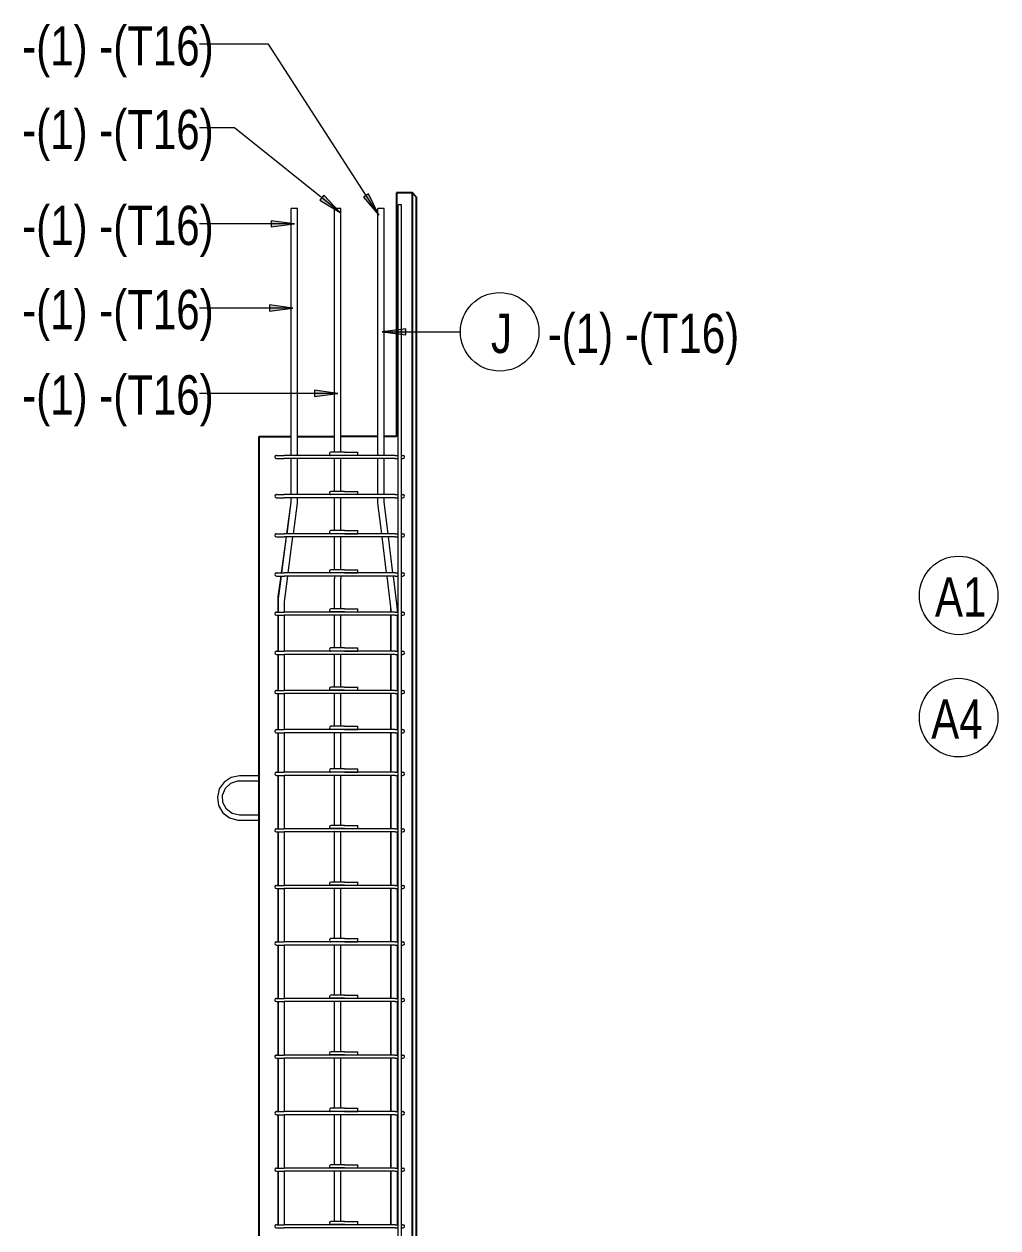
# Model space of a CAD drawing. Header units: millimetres. Extents: x 1454 to 26503, y -2036 to 18825.
# Drawn here: x 8417 to 10896, y 1026 to 4090 of the extents above; entities that cross this region are included whole.
import ezdxf

# ---------------------------------------------------------------- set-up
doc = ezdxf.new("R2010")
doc.units = ezdxf.units.MM
for name, color, linetype, lineweight in [('A-GENM', 13, 'Continuous', 18), ('A-WALL', 113, 'Continuous', 25), ('S-RBAR', 171, 'Continuous', 18), ('S-RBAR-IDEN', 171, 'Continuous', 9)]:
    doc.layers.add(name, color=color, linetype=linetype, lineweight=lineweight)
doc.styles.add('Nirmala UI Semilight', font='NirmalaS.ttf', dxfattribs={"width": 0.8, "height": 100})

# ---------------------------------------------------------------- blocks, each defined once
blk = doc.blocks.new('12_7Ø_ Lifting Insert_COLUMN - 12_9Ø Lifting insert-1653171-Elevation Right 1')
at = {"layer": 'A-GENM'}
for p, q in [((17735.4, 2176.3), (17685.4, 2176.3)), ((17685.4, 2163.6), (17735.4, 2163.6)), ((17735.4, 2076.3), (17685.4, 2076.3)), ((17685.4, 2063.6), (17735.4, 2063.6))]:
    blk.add_line(p, q, dxfattribs=at)
at = {"layer": 'A-GENM', "flags": 128}
for points in [[(17685.4, 2176.3), (17664.4, 2172.3), (17646.4, 2160.6), (17634, 2143.1), (17629.1, 2122.2), (17632.4, 2101), (17643.3, 2082.5), (17660.4, 2069.5), (17681.1, 2063.8), (17685.4, 2063.6)], [(17685.4, 2076.3), (17667, 2080.4), (17652.1, 2091.9), (17643.3, 2108.6), (17642.4, 2127.4), (17649.5, 2144.8), (17663.3, 2157.7), (17681.3, 2163.5), (17685.4, 2163.6)]]:
    blk.add_lwpolyline(points, dxfattribs=at)
blk = doc.blocks.new('M_Rebar Tag_rfa MARK - ARROW-794226-Elevation Right 1')
at = {"layer": 'S-RBAR-IDEN'}
blk.add_circle((17010.2, 3367), 100, dxfattribs=at)
blk = doc.blocks.new('M_Rebar Tag_rfa Dimension - ARROW-793927-Elevation Right 2')
at = {"layer": 'S-RBAR-IDEN'}
blk.add_circle((16540.5, 3931.4), 100, dxfattribs=at)
blk = doc.blocks.new('M_Rebar Tag_rfa Dimension - DOT-793929-Elevation Right 2')
at = {"layer": 'S-RBAR-IDEN'}
blk.add_circle((18556.6, 2592.7), 100, dxfattribs=at)

msp = doc.modelspace()

# ---------------------------------------------------------------- hatches: boundary and pattern name
at = {"layer": 'S-RBAR-IDEN'}
for points in [[(9221.57407, 3610.56206), (9179.59985, 3654.15748), (9169.74676, 3641.80828)], [(9319.7562, 3603.14519), (9293.91445, 3657.86813), (9280.63165, 3649.31516)], [(9105.67143, 3581.35689), (9045.67143, 3589.25604), (9045.67143, 3573.45774)], [(9101.34065, 3366.98339), (9041.34065, 3374.88254), (9041.34065, 3359.08424)], [(9328.41776, 3306.48692), (9388.41776, 3298.58777), (9388.41776, 3314.38607)], [(9215.84662, 3149.96292), (9155.84662, 3157.86207), (9155.84662, 3142.06377)]]:
    msp.add_hatch(color=256, dxfattribs=at).paths.add_polyline_path(points)

# ---------------------------------------------------------------- linework, layer by layer
at = {"layer": 'A-WALL'}
for p, q in [((9405.26394, 3660), (9365.26652, 3660)), ((9365.26652, 3660), (9365.26652, 3040)), ((9405.26394, -1395), (9405.26394, 3660)), ((9415.26652, 3650), (9405.2648, 3660.00172)), ((9415.26652, 3650), (9415.26652, -1395)), ((9015.26652, -1395), (9015.26652, 3040)), ((9015.26652, 3040), (9097.26652, 3040)), ((9113.26652, 3040), (9207.26652, 3040)), ((9317.26652, 3040), (9223.50417, 3040)), ((9365.26652, 3040), (9333.26652, 3040))]:
    msp.add_line(p, q, dxfattribs=at)
at = {"layer": 'S-RBAR'}
for p, q in [((9113.26652, 3620), (9097.26652, 3620)), ((9097.26652, 2992.10805), (9097.26652, 3620)), ((9113.26652, 2992.10805), (9113.26652, 3620)), ((9223.26652, 3620), (9207.26652, 3620)), ((9207.26652, 3000), (9207.26652, 3620)), ((9223.26652, 3000), (9223.26652, 3620)), ((9333.26652, 3620), (9317.26652, 3620)), ((9317.26652, 2992.10805), (9317.26652, 3620)), ((9333.26652, 2992.10805), (9333.26652, 3620)), ((9377.26652, 3630), (9369.26652, 3630)), ((9369.26652, -1365), (9369.26652, 3630)), ((9377.26652, -1365), (9377.26652, 3630)), ((9059.26652, 2992.10805), (9079.26652, 2992.10805)), ((9059.26652, 2984.10805), (9079.26652, 2984.10805)), ((9361.26652, 2992.10805), (9079.26652, 2992.10805)), ((9361.26652, 2984.10805), (9079.26652, 2984.10805)), ((9097.26652, 2892.37833), (9097.26652, 2984.10805)), ((9113.26652, 2892.37833), (9113.26652, 2984.10805)), ((9232.20281, 3000), (9198.06068, 3000)), ((9207.26652, 2900.38943), (9207.26652, 2984.10805)), ((9223.26652, 2900.38943), (9223.26652, 2984.10805)), ((9232.20281, 3000), (9266.14394, 3000)), ((9266.14394, 2992.10805), (9266.14394, 3000)), ((9317.26652, 2892.37833), (9317.26652, 2984.10805)), ((9333.26652, 2892.37833), (9333.26652, 2984.10805)), ((9361.26652, 2992.10805), (9369.86283, 2992.10805)), ((9361.26652, 2984.10805), (9369.86283, 2984.10805)), ((9378.45859, 2992.10805), (9381.26652, 2992.10805)), ((9378.45859, 2984.10805), (9381.26652, 2984.10805)), ((9059.26652, 2892.37833), (9079.26652, 2892.37833)), ((9059.26652, 2884.37833), (9079.26652, 2884.37833)), ((9361.26652, 2892.37833), (9079.26652, 2892.37833)), ((9361.26652, 2884.37833), (9079.26652, 2884.37833)), ((9097.26652, 2878.64344), (9097.26652, 2884.37833)), ((9113.26652, 2878.64344), (9113.26652, 2884.37833)), ((9232.20281, 2900.38943), (9198.06068, 2900.38943)), ((9207.26652, 2878.64344), (9207.26652, 2884.37833)), ((9223.26652, 2878.64344), (9223.26652, 2884.37833)), ((9232.20281, 2900.38943), (9266.14394, 2900.38943)), ((9266.14394, 2892.38943), (9266.14394, 2900.38943)), ((9317.26652, 2878.64344), (9317.26652, 2884.37833)), ((9333.26652, 2878.64344), (9333.26652, 2884.37833)), ((9361.26652, 2892.37833), (9369.86283, 2892.37833)), ((9361.26652, 2884.37833), (9369.86283, 2884.37833)), ((9378.45859, 2892.37833), (9381.26652, 2892.37833)), ((9378.45859, 2884.37833), (9381.26652, 2884.37833)), ((9085.88728, 2792.64861), (9096.86193, 2872.73692)), ((9086.38824, 2792.64861), (9096.88273, 2872.73692)), ((9096.88273, 2872.73692), (9097.26502, 2878.27197)), ((9097.26502, 2878.27197), (9097.26652, 2878.64344)), ((9102.52502, 2792.64861), (9112.74711, 2870.65811)), ((9112.74711, 2870.65811), (9113.00682, 2874.65077)), ((9113.00682, 2874.65077), (9113.26652, 2878.64344)), ((9207.26652, 2871.69751), (9207.26652, 2878.64344)), ((9207.26652, 2800.77886), (9207.26652, 2871.69751)), ((9223.26652, 2871.69751), (9223.26652, 2878.64344)), ((9223.26652, 2800.77886), (9223.26652, 2871.69751)), ((9317.51211, 2874.67558), (9317.26652, 2878.64344)), ((9317.75769, 2870.70772), (9317.51211, 2874.67558)), ((9327.49026, 2792.64861), (9317.75769, 2870.70772)), ((9333.26797, 2878.26882), (9333.26652, 2878.64344)), ((9333.63476, 2872.68731), (9333.26797, 2878.26882)), ((9343.61414, 2792.64861), (9333.63476, 2872.68731)), ((9059.26652, 2792.64861), (9079.26652, 2792.64861)), ((9361.26652, 2792.64861), (9079.26652, 2792.64861)), ((9232.20281, 2800.77886), (9198.06068, 2800.77886)), ((9232.20281, 2792.77886), (9198.06068, 2792.77886)), ((9232.20281, 2800.77886), (9266.14394, 2800.77886)), ((9232.20281, 2792.77886), (9266.14394, 2792.77886)), ((9266.14394, 2792.77886), (9266.14394, 2800.77886)), ((9361.26652, 2792.64861), (9369.86283, 2792.64861)), ((9378.45859, 2792.64861), (9381.26652, 2792.64861)), ((9059.26652, 2784.64861), (9079.26652, 2784.64861)), ((9072.22114, 2692.91889), (9084.79103, 2784.64861)), ((9073.32001, 2692.91889), (9085.33995, 2784.64861)), ((9361.26652, 2784.64861), (9079.26652, 2784.64861)), ((9089.45679, 2692.91889), (9101.47673, 2784.64861)), ((9207.26652, 2701.16828), (9207.26652, 2784.64861)), ((9223.26652, 2701.16828), (9223.26652, 2784.64861)), ((9339.92476, 2692.91889), (9328.48771, 2784.64861)), ((9356.04864, 2692.91889), (9344.6116, 2784.64861)), ((9361.26652, 2784.64861), (9369.86283, 2784.64861)), ((9378.45859, 2784.64861), (9381.26652, 2784.64861)), ((9232.20281, 2701.16828), (9198.06068, 2701.16828)), ((9232.20281, 2701.16828), (9266.14394, 2701.16828)), ((9266.14394, 2693.16828), (9266.14394, 2701.16828)), ((9059.26652, 2692.91889), (9079.26652, 2692.91889)), ((9059.26652, 2684.91889), (9079.26652, 2684.91889)), ((9063.96638, 2632.67919), (9071.12488, 2684.91889)), ((9064.81312, 2627.99889), (9072.27172, 2684.91889)), ((9361.26652, 2692.91889), (9079.26652, 2692.91889)), ((9361.26652, 2684.91889), (9079.26652, 2684.91889)), ((9080.6775, 2625.92008), (9088.40849, 2684.91889)), ((9232.20281, 2693.16828), (9198.06068, 2693.16828)), ((9207.26652, 2684.92277), (9207.26652, 2678.82077)), ((9207.26652, 2601.55771), (9207.26652, 2678.82077)), ((9223.26652, 2684.92277), (9223.26652, 2678.82077)), ((9223.26652, 2601.55771), (9223.26652, 2678.82077)), ((9232.20281, 2693.16828), (9266.14394, 2693.16828)), ((9350.79372, 2605.74541), (9340.92221, 2684.91889)), ((9366.67079, 2607.72499), (9357.0461, 2684.91889)), ((9361.26652, 2692.91889), (9369.86283, 2692.91889)), ((9361.26652, 2684.91889), (9369.86283, 2684.91889)), ((9378.45859, 2692.91889), (9381.26652, 2692.91889)), ((9378.45859, 2684.91889), (9381.26652, 2684.91889)), ((9063.42005, 2624.64715), (9063.69322, 2628.66317)), ((9063.42005, 2593.18916), (9063.42005, 2624.64715)), ((9063.69322, 2628.66317), (9063.96638, 2632.67919)), ((9064.29371, 2620.01356), (9064.55341, 2624.00622)), ((9064.29371, 2593.18916), (9064.29371, 2620.01356)), ((9064.55341, 2624.00622), (9064.81312, 2627.99889)), ((9080.29371, 2620.01356), (9080.6312, 2625.55513)), ((9080.29371, 2593.18916), (9080.29371, 2620.01356)), ((9080.6312, 2625.55513), (9080.6775, 2625.92008)), ((9350.94944, 2601.49372), (9350.62562, 2607.08189)), ((9350.83814, 2605.37744), (9350.79372, 2605.74541)), ((9351.16196, 2599.78927), (9350.83814, 2605.37744)), ((9366.91637, 2603.75713), (9366.67079, 2607.72499)), ((9059.26652, 2593.18916), (9079.26652, 2593.18916)), ((9059.26652, 2585.18916), (9079.26652, 2585.18916)), ((9063.42005, 2493.45944), (9063.42005, 2585.18916)), ((9064.29371, 2493.45944), (9064.29371, 2585.18916)), ((9361.26652, 2593.18916), (9079.26652, 2593.18916)), ((9361.26652, 2585.18916), (9079.26652, 2585.18916)), ((9080.29371, 2493.45944), (9080.29371, 2585.18916)), ((9232.20281, 2601.55771), (9198.06068, 2601.55771)), ((9232.20281, 2593.55771), (9198.06068, 2593.55771)), ((9207.26652, 2501.94714), (9207.26652, 2585.18916)), ((9223.26652, 2501.94714), (9223.26652, 2585.18916)), ((9232.20281, 2601.55771), (9266.14394, 2601.55771)), ((9232.20281, 2593.55771), (9266.14394, 2593.55771)), ((9266.14394, 2593.55771), (9266.14394, 2601.55771)), ((9350.94944, 2593.18916), (9350.94944, 2601.49372)), ((9350.94944, 2493.45944), (9350.94944, 2585.18916)), ((9351.16196, 2593.18916), (9351.16196, 2599.78927)), ((9351.16196, 2493.45944), (9351.16196, 2585.18916)), ((9361.26652, 2593.18916), (9369.86283, 2593.18916)), ((9361.26652, 2585.18916), (9369.86283, 2585.18916)), ((9367.16196, 2599.78927), (9366.91637, 2603.75713)), ((9367.16196, 2593.18916), (9367.16196, 2599.78927)), ((9367.16196, 2493.45944), (9367.16196, 2585.18916)), ((9378.45859, 2593.18916), (9381.26652, 2593.18916)), ((9378.45859, 2585.18916), (9381.26652, 2585.18916)), ((9059.26652, 2493.45944), (9079.26652, 2493.45944)), ((9059.26652, 2485.45944), (9079.26652, 2485.45944)), ((9063.42005, 2393.72972), (9063.42005, 2485.45944)), ((9064.29371, 2393.72972), (9064.29371, 2485.45944)), ((9361.26652, 2493.45944), (9079.26652, 2493.45944)), ((9361.26652, 2485.45944), (9079.26652, 2485.45944)), ((9080.29371, 2393.72972), (9080.29371, 2485.45944)), ((9232.20281, 2501.94714), (9198.06068, 2501.94714)), ((9232.20281, 2493.94714), (9198.06068, 2493.94714)), ((9207.26652, 2493.45944), (9207.26652, 2493.94714)), ((9207.26652, 2402.33657), (9207.26652, 2485.45944)), ((9223.26652, 2493.45944), (9223.26652, 2493.94714)), ((9223.26652, 2402.33657), (9223.26652, 2485.45944)), ((9232.20281, 2501.94714), (9266.14394, 2501.94714)), ((9232.20281, 2493.94714), (9266.14394, 2493.94714)), ((9266.14394, 2493.94714), (9266.14394, 2501.94714)), ((9350.94944, 2393.72972), (9350.94944, 2485.45944)), ((9351.16196, 2393.72972), (9351.16196, 2485.45944)), ((9361.26652, 2493.45944), (9369.86283, 2493.45944)), ((9361.26652, 2485.45944), (9369.86283, 2485.45944)), ((9367.16196, 2393.72972), (9367.16196, 2485.45944)), ((9378.45859, 2493.45944), (9381.26652, 2493.45944)), ((9378.45859, 2485.45944), (9381.26652, 2485.45944)), ((9059.26652, 2393.72972), (9079.26652, 2393.72972)), ((9361.26652, 2393.72972), (9079.26652, 2393.72972)), ((9232.20281, 2402.33657), (9198.06068, 2402.33657)), ((9232.20281, 2394.33657), (9198.06068, 2394.33657)), ((9207.26652, 2393.72972), (9207.26652, 2394.33657)), ((9223.26652, 2393.72972), (9223.26652, 2394.33657)), ((9232.20281, 2402.33657), (9266.14394, 2402.33657)), ((9232.20281, 2394.33657), (9266.14394, 2394.33657)), ((9266.14394, 2394.33657), (9266.14394, 2402.33657)), ((9361.26652, 2393.72972), (9369.86283, 2393.72972)), ((9378.45859, 2393.72972), (9381.26652, 2393.72972)), ((9059.26652, 2385.72972), (9079.26652, 2385.72972)), ((9063.42005, 2294), (9063.42005, 2385.72972)), ((9064.29371, 2294), (9064.29371, 2385.72972)), ((9361.26652, 2385.72972), (9079.26652, 2385.72972)), ((9080.29371, 2294), (9080.29371, 2385.72972)), ((9207.26652, 2302.72599), (9207.26652, 2385.72972)), ((9223.26652, 2302.72599), (9223.26652, 2385.72972)), ((9350.94944, 2294), (9350.94944, 2385.72972)), ((9351.16196, 2294), (9351.16196, 2385.72972)), ((9361.26652, 2385.72972), (9369.86283, 2385.72972)), ((9367.16196, 2294), (9367.16196, 2385.72972)), ((9378.45859, 2385.72972), (9381.26652, 2385.72972)), ((9232.20281, 2302.72599), (9198.06068, 2302.72599)), ((9232.20281, 2302.72599), (9266.14394, 2302.72599)), ((9266.14394, 2294.72599), (9266.14394, 2302.72599)), ((9059.26652, 2294), (9079.26652, 2294)), ((9059.26652, 2286), (9079.26652, 2286)), ((9063.42005, 2185.61713), (9063.42005, 2286)), ((9064.29371, 2185.61713), (9064.29371, 2286)), ((9361.26652, 2294), (9079.26652, 2294)), ((9361.26652, 2286), (9079.26652, 2286)), ((9080.29371, 2185.61713), (9080.29371, 2286)), ((9232.20281, 2294.72599), (9198.06068, 2294.72599)), ((9207.26652, 2294), (9207.26652, 2294.72599)), ((9207.26652, 2194), (9207.26652, 2286)), ((9223.26652, 2294), (9223.26652, 2294.72599)), ((9223.26652, 2194), (9223.26652, 2286)), ((9232.20281, 2294.72599), (9266.14394, 2294.72599)), ((9350.94944, 2185.61713), (9350.94944, 2286)), ((9351.16196, 2185.61713), (9351.16196, 2286)), ((9361.26652, 2294), (9369.86283, 2294)), ((9361.26652, 2286), (9369.86283, 2286)), ((9367.16196, 2185.61713), (9367.16196, 2286)), ((9378.45859, 2294), (9381.26652, 2294)), ((9378.45859, 2286), (9381.26652, 2286)), ((9059.26652, 2185.61713), (9079.26652, 2185.61713)), ((9059.26652, 2177.61713), (9079.26652, 2177.61713)), ((9063.42005, 2041.6649), (9063.42005, 2177.61713)), ((9064.29371, 2041.6649), (9064.29371, 2177.61713)), ((9361.26652, 2185.61713), (9079.26652, 2185.61713)), ((9361.26652, 2177.61713), (9079.26652, 2177.61713)), ((9080.29371, 2041.6649), (9080.29371, 2177.61713)), ((9232.20281, 2194), (9198.06068, 2194)), ((9232.20281, 2186), (9198.06068, 2186)), ((9207.26652, 2050.05263), (9207.26652, 2177.61713)), ((9223.26652, 2050.05263), (9223.26652, 2177.61713)), ((9232.20281, 2194), (9266.14394, 2194)), ((9232.20281, 2186), (9266.14394, 2186)), ((9266.14394, 2186), (9266.14394, 2194)), ((9350.94944, 2041.6649), (9350.94944, 2177.61713)), ((9351.16196, 2041.6649), (9351.16196, 2177.61713)), ((9361.26652, 2185.61713), (9369.86283, 2185.61713)), ((9361.26652, 2177.61713), (9369.86283, 2177.61713)), ((9367.16196, 2041.6649), (9367.16196, 2177.61713)), ((9378.45859, 2185.61713), (9381.26652, 2185.61713)), ((9378.45859, 2177.61713), (9381.26652, 2177.61713)), ((9059.26652, 2041.6649), (9079.26652, 2041.6649)), ((9059.26652, 2033.6649), (9079.26652, 2033.6649)), ((9063.42005, 1897.71267), (9063.42005, 2033.6649)), ((9064.29371, 1897.71267), (9064.29371, 2033.6649)), ((9361.26652, 2041.6649), (9079.26652, 2041.6649)), ((9361.26652, 2033.6649), (9079.26652, 2033.6649)), ((9080.29371, 1897.71267), (9080.29371, 2033.6649)), ((9232.20281, 2050.05263), (9198.06068, 2050.05263)), ((9232.20281, 2042.05263), (9198.06068, 2042.05263)), ((9207.26652, 1906.10526), (9207.26652, 2033.6649)), ((9223.26652, 1906.10526), (9223.26652, 2033.6649)), ((9232.20281, 2050.05263), (9266.14394, 2050.05263)), ((9232.20281, 2042.05263), (9266.14394, 2042.05263)), ((9266.14394, 2042.05263), (9266.14394, 2050.05263)), ((9350.94944, 1897.71267), (9350.94944, 2033.6649)), ((9351.16196, 1897.71267), (9351.16196, 2033.6649)), ((9361.26652, 2041.6649), (9369.86283, 2041.6649)), ((9361.26652, 2033.6649), (9369.86283, 2033.6649)), ((9367.16196, 1897.71267), (9367.16196, 2033.6649)), ((9378.45859, 2041.6649), (9381.26652, 2041.6649)), ((9378.45859, 2033.6649), (9381.26652, 2033.6649)), ((9232.20281, 1906.10526), (9198.06068, 1906.10526)), ((9232.20281, 1906.10526), (9266.14394, 1906.10526)), ((9266.14394, 1898.10526), (9266.14394, 1906.10526)), ((9059.26652, 1897.71267), (9079.26652, 1897.71267)), ((9059.26652, 1889.71267), (9079.26652, 1889.71267)), ((9063.42005, 1753.76043), (9063.42005, 1889.71267)), ((9064.29371, 1753.76043), (9064.29371, 1889.71267)), ((9361.26652, 1897.71267), (9079.26652, 1897.71267)), ((9361.26652, 1889.71267), (9079.26652, 1889.71267)), ((9080.29371, 1753.76043), (9080.29371, 1889.71267)), ((9232.20281, 1898.10526), (9198.06068, 1898.10526)), ((9207.26652, 1762.15789), (9207.26652, 1889.71267)), ((9223.26652, 1762.15789), (9223.26652, 1889.71267)), ((9232.20281, 1898.10526), (9266.14394, 1898.10526)), ((9350.94944, 1753.76043), (9350.94944, 1889.71267)), ((9351.16196, 1753.76043), (9351.16196, 1889.71267)), ((9361.26652, 1897.71267), (9369.86283, 1897.71267)), ((9361.26652, 1889.71267), (9369.86283, 1889.71267)), ((9367.16196, 1753.76043), (9367.16196, 1889.71267)), ((9378.45859, 1897.71267), (9381.26652, 1897.71267)), ((9378.45859, 1889.71267), (9381.26652, 1889.71267)), ((9059.26652, 1753.76043), (9079.26652, 1753.76043)), ((9361.26652, 1753.76043), (9079.26652, 1753.76043)), ((9232.20281, 1762.15789), (9198.06068, 1762.15789)), ((9232.20281, 1754.15789), (9198.06068, 1754.15789)), ((9232.20281, 1762.15789), (9266.14394, 1762.15789)), ((9232.20281, 1754.15789), (9266.14394, 1754.15789)), ((9266.14394, 1754.15789), (9266.14394, 1762.15789)), ((9361.26652, 1753.76043), (9369.86283, 1753.76043)), ((9378.45859, 1753.76043), (9381.26652, 1753.76043)), ((9059.26652, 1745.76043), (9079.26652, 1745.76043)), ((9063.42005, 1609.8082), (9063.42005, 1745.76043)), ((9064.29371, 1609.8082), (9064.29371, 1745.76043)), ((9361.26652, 1745.76043), (9079.26652, 1745.76043)), ((9080.29371, 1609.8082), (9080.29371, 1745.76043)), ((9207.26652, 1618.21053), (9207.26652, 1745.76043)), ((9223.26652, 1618.21053), (9223.26652, 1745.76043)), ((9350.94944, 1609.8082), (9350.94944, 1745.76043)), ((9351.16196, 1609.8082), (9351.16196, 1745.76043)), ((9361.26652, 1745.76043), (9369.86283, 1745.76043)), ((9367.16196, 1609.8082), (9367.16196, 1745.76043)), ((9378.45859, 1745.76043), (9381.26652, 1745.76043)), ((9059.26652, 1609.8082), (9079.26652, 1609.8082)), ((9059.26652, 1601.8082), (9079.26652, 1601.8082)), ((9063.42005, 1465.85597), (9063.42005, 1601.8082)), ((9064.29371, 1465.85597), (9064.29371, 1601.8082)), ((9361.26652, 1609.8082), (9079.26652, 1609.8082)), ((9361.26652, 1601.8082), (9079.26652, 1601.8082)), ((9080.29371, 1465.85597), (9080.29371, 1601.8082)), ((9232.20281, 1618.21053), (9198.06068, 1618.21053)), ((9232.20281, 1610.21053), (9198.06068, 1610.21053)), ((9207.26652, 1474.26316), (9207.26652, 1601.8082)), ((9223.26652, 1474.26316), (9223.26652, 1601.8082)), ((9232.20281, 1618.21053), (9266.14394, 1618.21053)), ((9232.20281, 1610.21053), (9266.14394, 1610.21053)), ((9266.14394, 1610.21053), (9266.14394, 1618.21053)), ((9350.94944, 1465.85597), (9350.94944, 1601.8082)), ((9351.16196, 1465.85597), (9351.16196, 1601.8082)), ((9361.26652, 1609.8082), (9369.86283, 1609.8082)), ((9361.26652, 1601.8082), (9369.86283, 1601.8082)), ((9367.16196, 1465.85597), (9367.16196, 1601.8082)), ((9378.45859, 1609.8082), (9381.26652, 1609.8082)), ((9378.45859, 1601.8082), (9381.26652, 1601.8082)), ((9232.20281, 1474.26316), (9198.06068, 1474.26316)), ((9232.20281, 1474.26316), (9266.14394, 1474.26316)), ((9266.14394, 1466.26316), (9266.14394, 1474.26316)), ((9059.26652, 1465.85597), (9079.26652, 1465.85597)), ((9059.26652, 1457.85597), (9079.26652, 1457.85597)), ((9063.42005, 1321.90373), (9063.42005, 1457.85597)), ((9064.29371, 1321.90373), (9064.29371, 1457.85597)), ((9361.26652, 1465.85597), (9079.26652, 1465.85597)), ((9361.26652, 1457.85597), (9079.26652, 1457.85597)), ((9080.29371, 1321.90373), (9080.29371, 1457.85597)), ((9232.20281, 1466.26316), (9198.06068, 1466.26316)), ((9207.26652, 1330.31579), (9207.26652, 1457.85597)), ((9223.26652, 1330.31579), (9223.26652, 1457.85597)), ((9232.20281, 1466.26316), (9266.14394, 1466.26316)), ((9350.94944, 1321.90373), (9350.94944, 1457.85597)), ((9351.16196, 1321.90373), (9351.16196, 1457.85597)), ((9361.26652, 1465.85597), (9369.86283, 1465.85597)), ((9361.26652, 1457.85597), (9369.86283, 1457.85597)), ((9367.16196, 1321.90373), (9367.16196, 1457.85597)), ((9378.45859, 1465.85597), (9381.26652, 1465.85597)), ((9378.45859, 1457.85597), (9381.26652, 1457.85597)), ((9059.26652, 1321.90373), (9079.26652, 1321.90373)), ((9361.26652, 1321.90373), (9079.26652, 1321.90373)), ((9232.20281, 1330.31579), (9198.06068, 1330.31579)), ((9232.20281, 1322.31579), (9198.06068, 1322.31579)), ((9232.20281, 1330.31579), (9266.14394, 1330.31579)), ((9232.20281, 1322.31579), (9266.14394, 1322.31579)), ((9266.14394, 1322.31579), (9266.14394, 1330.31579)), ((9361.26652, 1321.90373), (9369.86283, 1321.90373)), ((9378.45859, 1321.90373), (9381.26652, 1321.90373)), ((9059.26652, 1313.90373), (9079.26652, 1313.90373)), ((9063.42005, 1177.9515), (9063.42005, 1313.90373)), ((9064.29371, 1177.9515), (9064.29371, 1313.90373)), ((9361.26652, 1313.90373), (9079.26652, 1313.90373)), ((9080.29371, 1177.9515), (9080.29371, 1313.90373)), ((9207.26652, 1186.36842), (9207.26652, 1313.90373)), ((9223.26652, 1186.36842), (9223.26652, 1313.90373)), ((9350.94944, 1177.9515), (9350.94944, 1313.90373)), ((9351.16196, 1177.9515), (9351.16196, 1313.90373)), ((9361.26652, 1313.90373), (9369.86283, 1313.90373)), ((9367.16196, 1177.9515), (9367.16196, 1313.90373)), ((9378.45859, 1313.90373), (9381.26652, 1313.90373)), ((9059.26652, 1177.9515), (9079.26652, 1177.9515)), ((9059.26652, 1169.9515), (9079.26652, 1169.9515)), ((9063.42005, 1033.99927), (9063.42005, 1169.9515)), ((9064.29371, 1033.99927), (9064.29371, 1169.9515)), ((9361.26652, 1177.9515), (9079.26652, 1177.9515)), ((9361.26652, 1169.9515), (9079.26652, 1169.9515)), ((9080.29371, 1033.99927), (9080.29371, 1169.9515)), ((9232.20281, 1186.36842), (9198.06068, 1186.36842)), ((9232.20281, 1178.36842), (9198.06068, 1178.36842)), ((9207.26652, 1042.42105), (9207.26652, 1169.9515)), ((9223.26652, 1042.42105), (9223.26652, 1169.9515)), ((9232.20281, 1186.36842), (9266.14394, 1186.36842)), ((9232.20281, 1178.36842), (9266.14394, 1178.36842)), ((9266.14394, 1178.36842), (9266.14394, 1186.36842)), ((9350.94944, 1033.99927), (9350.94944, 1169.9515)), ((9351.16196, 1033.99927), (9351.16196, 1169.9515)), ((9361.26652, 1177.9515), (9369.86283, 1177.9515)), ((9361.26652, 1169.9515), (9369.86283, 1169.9515)), ((9367.16196, 1033.99927), (9367.16196, 1169.9515)), ((9378.45859, 1177.9515), (9381.26652, 1177.9515)), ((9378.45859, 1169.9515), (9381.26652, 1169.9515)), ((9232.20281, 1042.42105), (9198.06068, 1042.42105)), ((9232.20281, 1042.42105), (9266.14394, 1042.42105)), ((9266.14394, 1034.42105), (9266.14394, 1042.42105)), ((9059.26652, 1033.99927), (9079.26652, 1033.99927)), ((9059.26652, 1025.99927), (9079.26652, 1025.99927)), ((9361.26652, 1033.99927), (9079.26652, 1033.99927)), ((9361.26652, 1025.99927), (9079.26652, 1025.99927)), ((9232.20281, 1034.42105), (9198.06068, 1034.42105)), ((9232.20281, 1034.42105), (9266.14394, 1034.42105)), ((9361.26652, 1033.99927), (9369.86283, 1033.99927)), ((9361.26652, 1025.99927), (9369.86283, 1025.99927)), ((9378.45859, 1033.99927), (9381.26652, 1033.99927)), ((9378.45859, 1025.99927), (9381.26652, 1025.99927))]:
    msp.add_line(p, q, dxfattribs=at)
for centre, start, end in [((9059.26652, 2988.10805), 90, 270), ((9059.26652, 2988.10805), 120, 165), ((9059.26652, 2988.10805), 120, 165), ((9059.26652, 2988.10805), 195, 240), ((9059.26652, 2988.10805), 195, 240), ((9059.26652, 2988.10805), 90, 105), ((9059.26652, 2988.10805), 90, 105), ((9198.06068, 2996), 90, 255), ((9198.06068, 2996), 120, 165), ((9198.06068, 2996), 195, 235.77469635), ((9381.26652, 2988.10805), 75, 90), ((9381.26652, 2988.10805), 270, 90), ((9381.26652, 2988.10805), 19.88303262, 60), ((9381.26652, 2988.10805), 300, 340.11696738), ((9059.26652, 2888.37833), 90, 270), ((9059.26652, 2888.37833), 120, 165), ((9059.26652, 2888.37833), 120, 165), ((9059.26652, 2888.37833), 195, 240), ((9059.26652, 2888.37833), 195, 240), ((9059.26652, 2888.37833), 90, 105), ((9059.26652, 2888.37833), 90, 105), ((9198.06068, 2896.38943), 90, 270), ((9198.06068, 2896.38943), 120, 165), ((9198.06068, 2896.38943), 195, 240), ((9198.06068, 2896.38943), 255, 270), ((9381.26652, 2888.37833), 75, 90), ((9381.26652, 2888.37833), 270, 90), ((9381.26652, 2888.37833), 19.88303262, 60), ((9381.26652, 2888.37833), 300, 340.11696738), ((9059.26652, 2788.64861), 90, 270), ((9059.26652, 2788.64861), 120, 165), ((9059.26652, 2788.64861), 120, 165), ((9059.26652, 2788.64861), 90, 105), ((9059.26652, 2788.64861), 90, 105), ((9198.06068, 2796.77886), 90, 270), ((9198.06068, 2796.77886), 195, 240), ((9198.06068, 2796.77886), 120, 159.43324088), ((9198.06068, 2796.77886), 255, 270), ((9381.26652, 2788.64861), 75, 90), ((9381.26652, 2788.64861), 270, 90), ((9381.26652, 2788.64861), 19.88303262, 60), ((9059.26652, 2788.64861), 195, 240), ((9059.26652, 2788.64861), 195, 240), ((9381.26652, 2788.64861), 300, 340.11696738), ((9198.06068, 2697.16828), 90, 270), ((9198.06068, 2697.16828), 120, 165), ((9059.26652, 2688.91889), 90, 270), ((9059.26652, 2688.91889), 120, 165), ((9059.26652, 2688.91889), 120, 165), ((9059.26652, 2688.91889), 195, 240), ((9059.26652, 2688.91889), 195, 240), ((9059.26652, 2688.91889), 90, 105), ((9059.26652, 2688.91889), 90, 105), ((9198.06068, 2697.16828), 195, 240), ((9198.06068, 2697.16828), 255, 270), ((9381.26652, 2688.91889), 75, 90), ((9381.26652, 2688.91889), 270, 90), ((9381.26652, 2688.91889), 19.88303262, 60), ((9381.26652, 2688.91889), 300, 340.11696738), ((9059.26652, 2589.18916), 90, 270), ((9059.26652, 2589.18916), 120, 165), ((9059.26652, 2589.18916), 120, 165), ((9059.26652, 2589.18916), 195, 240), ((9059.26652, 2589.18916), 195, 240), ((9059.26652, 2589.18916), 90, 105), ((9059.26652, 2589.18916), 90, 105), ((9198.06068, 2597.55771), 90, 270), ((9198.06068, 2597.55771), 120, 165), ((9198.06068, 2597.55771), 195, 240), ((9198.06068, 2597.55771), 255, 270), ((9381.26652, 2589.18916), 75, 90), ((9381.26652, 2589.18916), 270, 90), ((9381.26652, 2589.18916), 19.88303262, 60), ((9381.26652, 2589.18916), 300, 340.11696738), ((9059.26652, 2489.45944), 90, 270), ((9059.26652, 2489.45944), 120, 165), ((9059.26652, 2489.45944), 120, 165), ((9059.26652, 2489.45944), 195, 240), ((9059.26652, 2489.45944), 195, 240), ((9059.26652, 2489.45944), 90, 105), ((9059.26652, 2489.45944), 90, 105), ((9198.06068, 2497.94714), 90, 270), ((9198.06068, 2497.94714), 120, 165), ((9198.06068, 2497.94714), 195, 240), ((9198.06068, 2497.94714), 255, 270), ((9381.26652, 2489.45944), 75, 90), ((9381.26652, 2489.45944), 270, 90), ((9381.26652, 2489.45944), 19.88303262, 60), ((9381.26652, 2489.45944), 300, 340.11696738), ((9059.26652, 2389.72972), 90, 270), ((9059.26652, 2389.72972), 120, 165), ((9059.26652, 2389.72972), 120, 165), ((9059.26652, 2389.72972), 90, 105), ((9059.26652, 2389.72972), 90, 105), ((9198.06068, 2398.33657), 90, 270), ((9198.06068, 2398.33657), 120, 165), ((9198.06068, 2398.33657), 195, 240), ((9198.06068, 2398.33657), 255, 270), ((9381.26652, 2389.72972), 75, 90), ((9381.26652, 2389.72972), 270, 90), ((9381.26652, 2389.72972), 19.88303262, 60), ((9059.26652, 2389.72972), 195, 240), ((9059.26652, 2389.72972), 195, 240), ((9381.26652, 2389.72972), 300, 340.11696738), ((9198.06068, 2298.72599), 90, 270), ((9198.06068, 2298.72599), 120, 165), ((9059.26652, 2290), 90, 270), ((9059.26652, 2290), 120, 165), ((9059.26652, 2290), 120, 165), ((9059.26652, 2290), 195, 240), ((9059.26652, 2290), 195, 240), ((9059.26652, 2290), 90, 105), ((9059.26652, 2290), 90, 105), ((9198.06068, 2298.72599), 195, 240), ((9198.06068, 2298.72599), 255, 270), ((9381.26652, 2290), 75, 90), ((9381.26652, 2290), 270, 90), ((9381.26652, 2290), 19.88303262, 60), ((9381.26652, 2290), 300, 340.11696738), ((9059.26652, 2181.61713), 90, 270), ((9059.26652, 2181.61713), 120, 165), ((9059.26652, 2181.61713), 120, 165), ((9059.26652, 2181.61713), 195, 240), ((9059.26652, 2181.61713), 195, 240), ((9059.26652, 2181.61713), 90, 105), ((9059.26652, 2181.61713), 90, 105), ((9198.06068, 2190), 90, 270), ((9198.06068, 2190), 120, 165), ((9198.06068, 2190), 195, 240), ((9198.06068, 2190), 255, 270), ((9381.26652, 2181.61713), 75, 90), ((9381.26652, 2181.61713), 270, 90), ((9381.26652, 2181.61713), 19.88303262, 60), ((9381.26652, 2181.61713), 300, 340.11696738), ((9059.26652, 2037.6649), 90, 270), ((9059.26652, 2037.6649), 120, 165), ((9059.26652, 2037.6649), 120, 165), ((9059.26652, 2037.6649), 195, 240), ((9059.26652, 2037.6649), 195, 240), ((9059.26652, 2037.6649), 90, 105), ((9059.26652, 2037.6649), 90, 105), ((9198.06068, 2046.05263), 90, 270), ((9198.06068, 2046.05263), 120, 165), ((9198.06068, 2046.05263), 195, 240), ((9198.06068, 2046.05263), 255, 270), ((9381.26652, 2037.6649), 75, 90), ((9381.26652, 2037.6649), 270, 90), ((9381.26652, 2037.6649), 19.88303262, 60), ((9381.26652, 2037.6649), 300, 340.11696738), ((9198.06068, 1902.10526), 90, 270), ((9198.06068, 1902.10526), 120, 165), ((9198.06068, 1902.10526), 195, 240), ((9059.26652, 1893.71267), 90, 270), ((9059.26652, 1893.71267), 120, 165), ((9059.26652, 1893.71267), 120, 165), ((9059.26652, 1893.71267), 195, 238.65064482), ((9059.26652, 1893.71267), 195, 238.65064482), ((9059.26652, 1893.71267), 90, 105), ((9059.26652, 1893.71267), 90, 105), ((9198.06068, 1902.10526), 255, 270), ((9381.26652, 1893.71267), 75, 90), ((9381.26652, 1893.71267), 270, 90), ((9381.26652, 1893.71267), 19.88303262, 60), ((9381.26652, 1893.71267), 301.34935518, 340.11696738), ((9059.26652, 1749.76043), 90, 270), ((9059.26652, 1749.76043), 120, 165), ((9059.26652, 1749.76043), 120, 165), ((9059.26652, 1749.76043), 195, 240), ((9059.26652, 1749.76043), 195, 240), ((9059.26652, 1749.76043), 90, 105), ((9059.26652, 1749.76043), 90, 105), ((9198.06068, 1758.15789), 90, 270), ((9198.06068, 1758.15789), 120, 165), ((9198.06068, 1758.15789), 195, 240), ((9198.06068, 1758.15789), 255, 270), ((9381.26652, 1749.76043), 75, 90), ((9381.26652, 1749.76043), 270, 90), ((9381.26652, 1749.76043), 19.88303262, 60), ((9381.26652, 1749.76043), 300, 340.11696738), ((9059.26652, 1605.8082), 90, 270), ((9059.26652, 1605.8082), 120, 165), ((9059.26652, 1605.8082), 120, 165), ((9059.26652, 1605.8082), 195, 240), ((9059.26652, 1605.8082), 195, 240), ((9059.26652, 1605.8082), 90, 105), ((9059.26652, 1605.8082), 90, 105), ((9198.06068, 1614.21053), 90, 270), ((9198.06068, 1614.21053), 120, 165), ((9198.06068, 1614.21053), 195, 240), ((9198.06068, 1614.21053), 255, 270), ((9381.26652, 1605.8082), 75, 90), ((9381.26652, 1605.8082), 270, 90), ((9381.26652, 1605.8082), 19.88303262, 60), ((9381.26652, 1605.8082), 300, 340.11696738), ((9198.06068, 1470.26316), 90, 270), ((9198.06068, 1470.26316), 120, 165), ((9059.26652, 1461.85597), 90, 270), ((9059.26652, 1461.85597), 120, 165), ((9059.26652, 1461.85597), 120, 165), ((9059.26652, 1461.85597), 195, 240), ((9059.26652, 1461.85597), 195, 240), ((9059.26652, 1461.85597), 90, 105), ((9059.26652, 1461.85597), 90, 105), ((9198.06068, 1470.26316), 195, 240), ((9198.06068, 1470.26316), 255, 270), ((9381.26652, 1461.85597), 75, 90), ((9381.26652, 1461.85597), 270, 90), ((9381.26652, 1461.85597), 19.88303262, 60), ((9381.26652, 1461.85597), 300, 340.11696738), ((9059.26652, 1317.90373), 90, 270), ((9059.26652, 1317.90373), 120, 165), ((9059.26652, 1317.90373), 120, 165), ((9059.26652, 1317.90373), 90, 105), ((9059.26652, 1317.90373), 90, 105), ((9198.06068, 1326.31579), 90, 270), ((9198.06068, 1326.31579), 120, 165), ((9198.06068, 1326.31579), 195, 240), ((9198.06068, 1326.31579), 255, 270), ((9381.26652, 1317.90373), 75, 90), ((9381.26652, 1317.90373), 270, 90), ((9381.26652, 1317.90373), 19.88303262, 60), ((9059.26652, 1317.90373), 195, 240), ((9059.26652, 1317.90373), 195, 240), ((9381.26652, 1317.90373), 300, 340.11696738), ((9059.26652, 1173.9515), 90, 270), ((9059.26652, 1173.9515), 120, 165), ((9059.26652, 1173.9515), 120, 165), ((9059.26652, 1173.9515), 195, 240), ((9059.26652, 1173.9515), 195, 240), ((9059.26652, 1173.9515), 90, 105), ((9059.26652, 1173.9515), 90, 105), ((9198.06068, 1182.36842), 90, 270), ((9198.06068, 1182.36842), 120, 165), ((9198.06068, 1182.36842), 195, 240), ((9198.06068, 1182.36842), 255, 270), ((9381.26652, 1173.9515), 75, 90), ((9381.26652, 1173.9515), 270, 90), ((9381.26652, 1173.9515), 19.88303262, 60), ((9381.26652, 1173.9515), 300, 340.11696738), ((9198.06068, 1038.42105), 90, 270), ((9198.06068, 1038.42105), 120, 165), ((9059.26652, 1029.99927), 90, 270), ((9059.26652, 1029.99927), 120, 165), ((9059.26652, 1029.99927), 120, 165), ((9059.26652, 1029.99927), 195, 240), ((9059.26652, 1029.99927), 195, 240), ((9059.26652, 1029.99927), 90, 105), ((9059.26652, 1029.99927), 90, 105), ((9198.06068, 1038.42105), 195, 240), ((9198.06068, 1038.42105), 255, 270), ((9381.26652, 1029.99927), 75, 90), ((9381.26652, 1029.99927), 270, 90), ((9381.26652, 1029.99927), 19.88303262, 60), ((9381.26652, 1029.99927), 300, 340.11696738)]:
    msp.add_arc(centre, 4, start, end, dxfattribs=at)
at = {"layer": 'S-RBAR-IDEN'}
for p, q in [((9039.49725, 4038.38835), (8863.14788, 4038.38835)), ((9319.7562, 3603.14519), (9039.49725, 4038.38835)), ((8952.38376, 3825.34156), (8863.14788, 3825.34156)), ((9221.57407, 3610.56206), (8952.38376, 3825.34156)), ((9179.59985, 3654.15748), (9169.74676, 3641.80828)), ((9221.57407, 3610.56206), (9179.59985, 3654.15748)), ((9293.91445, 3657.86813), (9280.63165, 3649.31516)), ((9280.63165, 3649.31516), (9319.7562, 3603.14519)), ((9319.7562, 3603.14519), (9293.91445, 3657.86813)), ((9169.74676, 3641.80828), (9221.57407, 3610.56206)), ((9105.67143, 3581.35689), (9045.67143, 3589.25604)), ((9045.67143, 3589.25604), (9045.67143, 3573.45774)), ((9105.67143, 3581.35689), (8863.14788, 3581.35689)), ((9045.67143, 3573.45774), (9105.67143, 3581.35689)), ((9101.34065, 3366.98339), (9041.34065, 3374.88254)), ((9041.34065, 3374.88254), (9041.34065, 3359.08424)), ((9101.34065, 3366.98339), (8863.14788, 3366.98339)), ((9041.34065, 3359.08424), (9101.34065, 3366.98339)), ((9388.41776, 3314.38607), (9328.41776, 3306.48692)), ((9388.41776, 3298.58777), (9388.41776, 3314.38607)), ((9328.41776, 3306.48692), (9388.41776, 3298.58777)), ((9328.41776, 3306.48692), (9527.63353, 3306.48692)), ((9215.84662, 3149.96292), (9155.84662, 3157.86207)), ((9155.84662, 3157.86207), (9155.84662, 3142.06377)), ((9215.84662, 3149.96292), (8863.14788, 3149.96292)), ((9155.84662, 3142.06377), (9215.84662, 3149.96292))]:
    msp.add_line(p, q, dxfattribs=at)

# ---------------------------------------------------------------- block references
at = {"layer": 'A-GENM'}
msp.add_blockref('12_7Ø_ Lifting Insert_COLUMN - 12_9Ø Lifting insert-1653171-Elevation Right 1', (-8720.16398, 0), dxfattribs=at)
at = {"layer": 'S-RBAR-IDEN'}
for name, p in [('M_Rebar Tag_rfa MARK - ARROW-794226-Elevation Right 1', (-7382.58698, -60.49647)), ('M_Rebar Tag_rfa Dimension - DOT-793929-Elevation Right 2', (-7760.79081, 42.85598)), ('M_Rebar Tag_rfa Dimension - ARROW-793927-Elevation Right 2', (-5744.71576, -1606.71674))]:
    msp.add_blockref(name, p, dxfattribs=at)

# ---------------------------------------------------------------- texts
at = {"layer": 'S-RBAR-IDEN', "char_height": 100, "attachment_point": 1, "style": 'Nirmala UI Semilight'}
for s, insert, width in [('-(1) -(T16)', (8412.26788, 4084.47025), 543.8648), ('-(1) -(T16)', (8412.26788, 3871.42346), 543.8648), ('-(1) -(T16)', (8412.26788, 3627.43879), 543.8648), ('-(1) -(T16)', (8412.26788, 3413.06529), 543.8648), ('J', (9605.42436, 3352.56882), 46.1772), ('-(1) -(T16)', (9749.84488, 3352.56882), 543.8648), ('-(1) -(T16)', (8412.26788, 3196.04482), 543.8648), ('A1', (10735.48644, 2681.68399), 138.5316), ('A4', (10725.88644, 2370.7577), 161.6202)]:
    msp.add_mtext(s, dxfattribs=dict(at, insert=insert, width=width))

doc.saveas('drawing.dxf')
